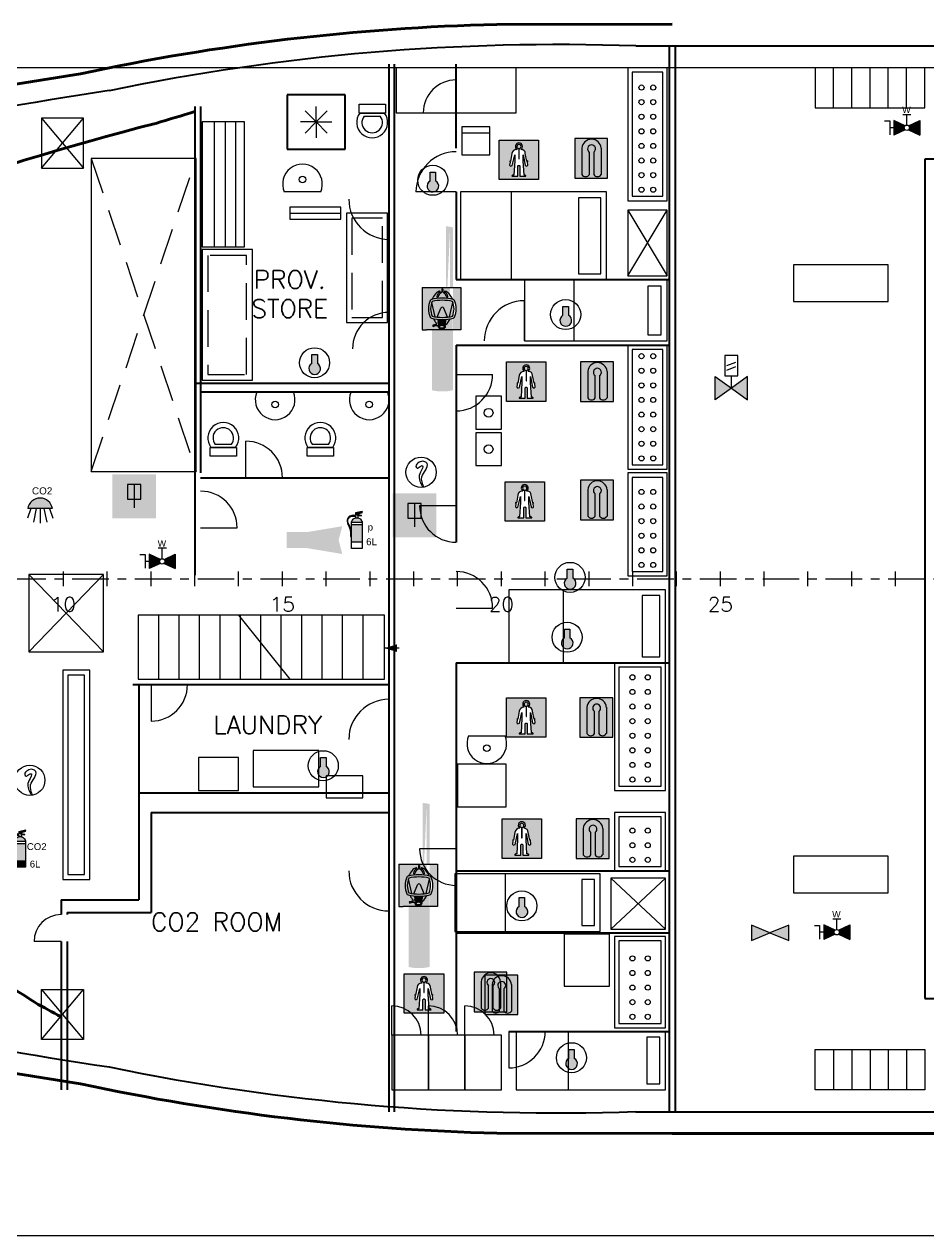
# Model space of a CAD drawing. Header units: millimetres. Extents: x -5000 to 92500, y -73000 to 27580.
# Drawn here: x 5463 to 17827, y -36000 to -19403 of the extents above; entities that cross this region are included whole.
import ezdxf
from ezdxf.enums import TextEntityAlignment as Align

# ---------------------------------------------------------------- set-up
doc = ezdxf.new("R2010")
doc.units = ezdxf.units.MM
doc.linetypes.add('CENTER_S', pattern=[860, 500, -120, 120, -120])
doc.linetypes.add('DASHED_S', pattern=[750, 500, -250])
for name, color, linetype, lineweight in [('CENTER', 1, 'CENTER_S', 18), ('DASHED', 8, 'DASHED_S', 25), ('DETAIL', 9, 'Continuous', 13), ('DOOR', 4, 'Continuous', 18), ('FRAMES', 7, 'Continuous', 18), ('HULL', 7, 'Continuous', 50), ('STAIR', 6, 'Continuous', 18), ('STRUCT', 7, 'Continuous', 35), ('SYM-FF', 1, 'Continuous', 18), ('SYM-LSA', 3, 'Continuous', 18), ('TEXT', 7, 'Continuous', 18)]:
    doc.layers.add(name, color=color, linetype=linetype, lineweight=lineweight)
for name, color, linetype in [('dotted', 140, 'Continuous'), ('FIRE LINE', 1, 'Continuous'), ('HATCH', 1, 'Continuous'), ('INER2', 151, 'Continuous'), ('out line', 230, 'Continuous'), ('SYMBOL', 31, 'Continuous'), ('VENT', 210, 'Continuous')]:
    doc.layers.add(name, color=color, linetype=linetype)
doc.styles.add('ARIAL', font='arial.ttf')
doc.styles.add('ROMANS', font='romans.shx')
picture_1 = doc.add_image_def('image1.png', size_in_pixel=(1175, 900))
picture_2 = doc.add_image_def('image6.png', size_in_pixel=(4825, 900))

# ---------------------------------------------------------------- blocks, each defined once
blk = doc.blocks.new('FPR-ISOLATING VALVE')
at = {"layer": 'HATCH'}
h = blk.add_hatch(color=256, dxfattribs=at)
h.paths.add_polyline_path([(-0.001, 0), (-0.282, 0.117), (-0.282, -0.117)])
h.paths.add_polyline_path([(0.282, -0.117), (0.282, 0.117), (-0.001, 0)])
at = {"layer": 'dotted', "color": 6}
for p, q in [((-0.282, 0.117), (-0.282, -0.117)), ((-0.001, 0), (-0.282, 0.117)), ((0.282, 0.117), (-0.001, 0)), ((0.282, -0.117), (0.282, 0.117)), ((-0.282, -0.117), (-0.001, 0)), ((-0.001, 0), (0.282, -0.117))]:
    blk.add_line(p, q, dxfattribs=at)
blk = doc.blocks.new('CO22')
at = {"layer": 'SYMBOL'}
h = blk.add_hatch(color=256, dxfattribs=at)
edge = h.paths.add_edge_path()
edge.add_line((6016.426, -5955.845), (6016.543, -5955.857))
edge.add_line((6016.543, -5955.857), (6016.543, -5955.844))
edge.add_line((6016.543, -5955.844), (6016.426, -5955.822))
edge.add_line((6016.426, -5955.822), (6016.426, -5955.785))
edge.add_line((6016.426, -5955.785), (6016.567, -5955.739))
edge.add_line((6016.567, -5955.739), (6016.556, -5955.708))
edge.add_line((6016.556, -5955.708), (6016.346, -5955.754))
edge.add_line((6016.346, -5955.754), (6016.346, -5955.84))
h = blk.add_hatch(color=1, dxfattribs=at)
edge = h.paths.add_edge_path()
edge.add_line((6016.561, -5956.151), (6016.211, -5956.151))
edge.add_line((6016.211, -5956.151), (6016.211, -5956.308))
edge.add_arc((6015.379, -5956.399), 0.837, 353.7735, 366.2265, ccw=False)
edge.add_line((6016.211, -5956.49), (6016.211, -5956.709))
edge.add_line((6016.211, -5956.709), (6016.561, -5956.709))
edge.add_line((6016.561, -5956.709), (6016.561, -5956.151))
h.paths.add_polyline_path([(6016.561, -5956.922), (6016.211, -5956.922)])
edge = h.paths.add_edge_path()
edge.add_arc((6016.386, -5956.091), 0.175, 90, 172.15)
edge.add_line((6016.212, -5956.067), (6016.56, -5956.067))
edge.add_arc((6016.386, -5956.091), 0.175, 7.85, 90)
at = {"layer": 'VENT'}
blk.add_hatch(color=253, dxfattribs=at).paths.add_polyline_path([(6016.561, -5956.709), (6016.211, -5956.709), (6016.211, -5956.922), (6016.561, -5956.922)])
at = {"layer": 'INER2', "color": 6}
for points in [[(6016.556, -5955.71), (6016.346, -5955.755)], [(6016.346, -5955.867), (6016.346, -5955.92)], [(6016.426, -5955.786), (6016.567, -5955.741)], [(6016.426, -5955.822), (6016.426, -5955.785)], [(6016.543, -5955.844), (6016.426, -5955.822)], [(6016.426, -5955.845), (6016.543, -5955.857)], [(6016.567, -5955.741), (6016.556, -5955.71)], [(6016.561, -5956.151), (6016.211, -5956.151)], [(6016.212, -5956.067), (6016.56, -5956.067)], [(6016.211, -5956.709), (6016.561, -5956.709)]]:
    blk.add_lwpolyline(points, dxfattribs=at)
blk.add_lwpolyline([(6016.561, -5956.922), (6016.211, -5956.922), (6016.211, -5956.091, -0.414214), (6016.386, -5955.915), (6016.386, -5955.915, -0.414214), (6016.561, -5956.091)], format="xyb", close=True, dxfattribs=at)
blk.add_lwpolyline([(6016.346, -5955.92, -0.106872), (6016.426, -5955.92)], format="xyb", dxfattribs=at)
for points, knots in [([(6016.346, -5955.84), (6016.333, -5955.839), (6016.319, -5955.838), (6016.279, -5955.837), (6016.251, -5955.837), (6016.197, -5955.844), (6016.171, -5955.852), (6016.134, -5955.875), (6016.122, -5955.885), (6016.102, -5955.908), (6016.093, -5955.921), (6016.077, -5955.951), (6016.071, -5955.969), (6016.064, -5956.006), (6016.064, -5956.024), (6016.069, -5956.074), (6016.08, -5956.105), (6016.101, -5956.155), (6016.11, -5956.175), (6016.128, -5956.213), (6016.136, -5956.231), (6016.151, -5956.269), (6016.157, -5956.287), (6016.167, -5956.326), (6016.17, -5956.346), (6016.177, -5956.408), (6016.177, -5956.451), (6016.177, -5956.506), (6016.177, -5956.518), (6016.176, -5956.529)], [0.027104, 0.027104, 0.027104, 0.027104, 0.680846, 0.680846, 2.042538, 2.042538, 3.40423, 3.40423, 4.126415, 4.126415, 4.848601, 4.848601, 5.718136, 5.718136, 6.587672, 6.587672, 8.218711, 8.218711, 9.364028, 9.364028, 10.509345, 10.509345, 11.716642, 11.716642, 12.923939, 12.923939, 15.338534, 15.338534, 15.957922, 15.957922, 15.957922, 15.957922]), ([(6016.203, -5956.529), (6016.204, -5956.444), (6016.206, -5956.319), (6016.13, -5956.153), (6016.065, -5956.017), (6016.159, -5955.855), (6016.272, -5955.862), (6016.346, -5955.867)], [0, 0, 0, 0, 297.944458, 438.105277, 661.865253, 788.691466, 1028.865984, 1028.865984, 1028.865984, 1028.865984])]:
    blk.add_open_spline(points, degree=3, knots=knots, dxfattribs=at)
at = {"layer": 'SYMBOL'}
for points in [[(6016.346, -5955.754), (6016.346, -5955.84)], [(6016.426, -5955.92), (6016.426, -5955.845)], [(6016.543, -5955.857), (6016.543, -5955.844)], [(6016.176, -5956.529), (6016.203, -5956.529)]]:
    blk.add_lwpolyline(points, dxfattribs=at)
at = {"layer": 'INER2', "color": 6, "style": 'ARIAL'}
for s, p in [('CO2', (6016.606, -5956.358)), ('6L', (6016.702, -5956.932))]:
    blk.add_text(s, height=0.2257, dxfattribs=at).set_placement(p)
blk = doc.blocks.new('FPR-FIRE EXTINGUISHER CO2')
at = {"layer": 'INER2', "color": 6, "xscale": 0.45989954711139, "yscale": 0.45989954711139}
blk.add_blockref('CO22', (-2766.958, 2739.309), dxfattribs=at)
blk = doc.blocks.new('C0')
at = {"layer": 'HATCH'}
blk.add_hatch(color=253, dxfattribs=at).paths.add_polyline_path([(1941.967, -4087.553), (1942.782, -4087.553, 0.842142)])
at = {"layer": 'dotted', "color": 6}
for p, q in [((1942.07, -4087.553), (1941.958, -4087.873)), ((1942.782, -4087.553), (1941.967, -4087.553)), ((1942.249, -4087.553), (1942.154, -4087.997)), ((1942.375, -4087.553), (1942.375, -4088.027)), ((1942.501, -4087.553), (1942.6, -4087.997)), ((1942.68, -4087.553), (1942.792, -4087.873))]:
    blk.add_line(p, q, dxfattribs=at)
blk.add_arc((1942.375, -4087.623), 0.414, 9.7957, 170.2043, dxfattribs=at)
at = {"layer": 'dotted', "color": 6, "style": 'ARIAL'}
blk.add_text('CO2', height=0.233, dxfattribs=at).set_placement((1942.108, -4087.088))
blk = doc.blocks.new('FPR-SPACE PROTECTED BY CO2')
at = {"layer": 'VENT', "color": 6, "xscale": 0.45989954711139, "yscale": 0.45989954711139}
blk.add_blockref('C0', (-893.297, 1879.866), dxfattribs=at)
blk = doc.blocks.new('hyd')
at = {"layer": 'FIRE LINE'}
for color, points in [(1, [(1942.494, -4114.805), (1942.122, -4114.633), (1942.122, -4115.111), (1942.494, -4114.939, -0.219445), (1942.463, -4114.872, -0.219445)]), (80, [(1942.608, -4114.805, -0.219445), (1942.639, -4114.872, -0.219445), (1942.608, -4114.939), (1942.981, -4115.111), (1942.981, -4114.633)])]:
    blk.add_hatch(color=color, dxfattribs=at).paths.add_polyline_path(points)
at = {"layer": 'dotted', "color": 6}
for p, q in [((1941.816, -4114.646), (1941.99, -4114.646)), ((1941.99, -4114.646), (1941.99, -4115.098)), ((1942.122, -4114.633), (1942.122, -4115.111)), ((1942.495, -4114.805), (1942.122, -4114.633)), ((1942.418, -4114.43), (1942.686, -4114.43)), ((1942.552, -4114.784), (1942.552, -4114.43)), ((1942.609, -4114.805), (1942.981, -4114.633)), ((1942.981, -4114.633), (1942.981, -4115.111)), ((1942.109, -4114.872), (1941.99, -4114.872)), ((1942.495, -4114.939), (1942.122, -4115.111)), ((1942.609, -4114.939), (1942.981, -4115.111))]:
    blk.add_line(p, q, dxfattribs=at)
blk.add_circle((1942.552, -4114.872), 0.088, dxfattribs=at)
at = {"layer": 'dotted', "color": 6, "style": 'ARIAL'}
blk.add_text('W', height=0.212, dxfattribs=at).set_placement((1942.4, -4114.388))
blk = doc.blocks.new('FPR-WATER FIRE HYDRANT')
at = {"layer": 'VENT', "color": 2, "xscale": 0.45989954711139, "yscale": 0.45989954711139}
blk.add_blockref('hyd', (-893.308, 1892.371), dxfattribs=at)
blk = doc.blocks.new('ES')
at = {"layer": 'INER2'}
h = blk.add_hatch(color=80, dxfattribs=at)
h.paths.add_polyline_path([(-2246.813, -1004.016), (-2247.461, -1004.016), (-2247.461, -1004.11, -0.745878), (-2247.4, -1004.323), (-2247.381, -1004.323, -0.396303), (-2247.252, -1004.457), (-2247.197, -1004.716), (-2247.173, -1004.698), (-2247.173, -1004.716), (-2247.181, -1004.743), (-2247.17, -1004.826, -0.213975), (-2247.178, -1004.852), (-2247.2, -1004.877), (-2247.239, -1004.859, -0.173132), (-2247.255, -1004.843), (-2247.324, -1004.497), (-2247.324, -1004.693), (-2247.294, -1005.167), (-2247.266, -1005.167, -0.414214), (-2247.233, -1005.201), (-2247.233, -1005.204), (-2247.428, -1005.204), (-2247.428, -1004.879, 0.414214), (-2247.461, -1004.846), (-2247.461, -1005.312), (-2246.813, -1005.312)])
h.paths.add_polyline_path([(-2247.544, -1004.323), (-2247.525, -1004.323, -0.753356), (-2247.461, -1004.11), (-2247.461, -1004.016), (-2248.109, -1004.016), (-2248.109, -1005.312), (-2247.461, -1005.312), (-2247.461, -1004.846, 0.433898), (-2247.497, -1004.879), (-2247.497, -1005.204), (-2247.692, -1005.204), (-2247.692, -1005.201, -0.414214), (-2247.659, -1005.167), (-2247.631, -1005.167), (-2247.601, -1004.693), (-2247.601, -1004.497), (-2247.686, -1004.854), (-2247.736, -1004.877), (-2247.768, -1004.84), (-2247.755, -1004.743), (-2247.763, -1004.716), (-2247.763, -1004.698), (-2247.739, -1004.716), (-2247.69, -1004.457, -0.371875)])
h.paths.add_polyline_path([(-2247.461, -1004.155, 0.961276), (-2247.469, -1004.297), (-2247.469, -1004.632), (-2247.461, -1004.632)])
h.paths.add_polyline_path([(-2247.461, -1004.155), (-2247.461, -1004.632), (-2247.456, -1004.632), (-2247.456, -1004.297, 0.946434)])
at = {"layer": 'dotted', "color": 6}
blk.add_line((-2247.69, -1005.203), (-2247.495, -1005.203), dxfattribs=at)
blk.add_lwpolyline([(-2248.108, -1005.311), (-2248.108, -1004.015), (-2246.812, -1004.015), (-2246.812, -1005.311)], close=True, dxfattribs=at)
for points in [[(-2247.198, -1004.876), (-2247.176, -1004.851, 0.213975), (-2247.168, -1004.825), (-2247.179, -1004.742), (-2247.172, -1004.715), (-2247.172, -1004.697), (-2247.195, -1004.715), (-2247.25, -1004.456, 0.396303), (-2247.379, -1004.322), (-2247.398, -1004.322, 3.422223), (-2247.523, -1004.322), (-2247.543, -1004.322, 0.371875), (-2247.689, -1004.456), (-2247.737, -1004.715), (-2247.761, -1004.697), (-2247.761, -1004.715), (-2247.753, -1004.742), (-2247.766, -1004.839), (-2247.734, -1004.876), (-2247.684, -1004.853), (-2247.6, -1004.496), (-2247.6, -1004.692), (-2247.63, -1005.166), (-2247.657, -1005.166, 0.414214), (-2247.69, -1005.2), (-2247.69, -1005.203), (-2247.495, -1005.203), (-2247.495, -1004.878, -0.414214), (-2247.462, -1004.845), (-2247.46, -1004.845, -0.414214), (-2247.426, -1004.878), (-2247.426, -1005.203), (-2247.231, -1005.203), (-2247.231, -1005.2, 0.414214), (-2247.264, -1005.166), (-2247.292, -1005.166), (-2247.322, -1004.692), (-2247.322, -1004.496), (-2247.253, -1004.842, 0.173132), (-2247.237, -1004.858)], [(-2247.454, -1004.631), (-2247.454, -1004.296, 21.146031), (-2247.467, -1004.296), (-2247.467, -1004.631)]]:
    blk.add_lwpolyline(points, format="xyb", close=True, dxfattribs=at)
blk = doc.blocks.new('FPR-IMMERSION SUIT')
at = {"layer": 'dotted', "color": 1, "xscale": 0.45989954711139, "yscale": 0.45989954711139}
blk.add_blockref('ES', (1033.606, 462.044), dxfattribs=at)
blk = doc.blocks.new('RELIEF_VALVE')
at = {"true_color": 0xe1232d}
h = blk.add_hatch(color=7, dxfattribs=at)
h.dxf.hatch_style = 1
h.paths.add_polyline_path([(-220, 30), (0, -130), (-220, -290)])
at = {"true_color": 0x6eb432}
h = blk.add_hatch(color=7, dxfattribs=at)
h.dxf.hatch_style = 1
h.paths.add_polyline_path([(220, 30), (0, -130), (220, -290)])
for p, q in [((-60, 180), (60, 230)), ((-60, 120), (60, 170)), ((0, -130), (0, 40))]:
    blk.add_line(p, q)
for points in [[(-90, 40), (90, 40), (90, 320), (-90, 320)], [(-220, 30), (0, -130), (-220, -290)], [(220, 30), (0, -130), (220, -290)]]:
    blk.add_lwpolyline(points, close=True)
blk = doc.blocks.new('FIRE_ALARM_HORN')
at = {"true_color": 0xe1232d}
h = blk.add_hatch(color=7, dxfattribs=at)
h.dxf.hatch_style = 1
h.paths.add_polyline_path([(-380, -110), (-380, 110), (-100, 110), (380, 190), (330, 0), (380, -190), (-100, -110)])
blk = doc.blocks.new('SM')
at = {"layer": 'dotted', "color": 6}
blk.add_circle((1942.533, -4084.514), 0.497, dxfattribs=at)
blk.add_spline([(1942.625, -4085.002), (1942.557, -4084.663), (1942.684, -4084.436), (1942.73, -4084.229), (1942.622, -4084.157), (1942.464, -4084.188), (1942.365, -4084.322), (1942.408, -4084.384), (1942.498, -4084.325), (1942.582, -4084.303), (1942.575, -4084.381), (1942.47, -4084.616), (1942.59, -4085.008)], degree=3, dxfattribs=at)
blk = doc.blocks.new('FPR-SMOKE DETECTOR')
at = {"layer": 'VENT', "color": 6, "xscale": 0.45989954711139, "yscale": 0.45989954711139}
blk.add_blockref('SM', (-893.37, 1878.466), dxfattribs=at)
blk = doc.blocks.new('heat detector')
at = {"layer": 'INER2'}
blk.add_hatch(color=242, dxfattribs=at).paths.add_polyline_path([(3383.561, -6499.341), (3383.561, -6499.133), (3383.431, -6499.133), (3383.431, -6499.343, 4.002369)])
at = {"layer": 'INER2', "color": 240}
blk.add_lwpolyline([(3383.431, -6499.343), (3383.431, -6499.133), (3383.561, -6499.133), (3383.561, -6499.341)], dxfattribs=at)
at = {"layer": 'INER2', "color": 7}
blk.add_circle((3383.495, -6499.326), 0.352, dxfattribs=at)
at = {"layer": 'INER2', "color": 240}
blk.add_arc((3383.498, -6499.463), 0.137, 118.8949, 62.7819, dxfattribs=at)
blk = doc.blocks.new('FPR-TEMPERATURE DETECTOR')
at = {"layer": 'INER2', "color": 3, "xscale": 0.64519499421843, "yscale": 0.64519499421843}
blk.add_blockref('heat detector', (-2183.014, 4193.332), dxfattribs=at)
blk = doc.blocks.new('LJ')
at = {"layer": 'dotted'}
blk.add_hatch(color=51, dxfattribs=at).paths.add_polyline_path([(-2247.773, -989.98), (-2247.773, -990.848, 0.557077), (-2247.527, -990.848), (-2247.527, -990.115, -3.322169), (-2247.384, -990.115), (-2247.384, -990.848, 0.557077), (-2247.137, -990.848), (-2247.137, -989.98, 0.92057)])
at = {"layer": 'out line'}
h = blk.add_hatch(color=80, dxfattribs=at)
h.paths.add_polyline_path([(-2248.007, -990.966), (-2246.926, -990.966), (-2246.926, -989.667), (-2248.007, -989.667)])
h.paths.add_polyline_path([(-2247.137, -989.98), (-2247.137, -990.848, -0.557077), (-2247.384, -990.848), (-2247.384, -990.115, 3.322169), (-2247.527, -990.115), (-2247.527, -990.848, -0.557077), (-2247.773, -990.848), (-2247.773, -989.98, -0.92057)])
at = {"layer": 'dotted', "color": 6}
for p, q in [((-2246.925, -989.666), (-2248.005, -989.666)), ((-2248.005, -989.666), (-2248.005, -990.965)), ((-2247.771, -989.979), (-2247.771, -990.847)), ((-2247.135, -989.979), (-2247.135, -990.847)), ((-2246.925, -990.965), (-2246.925, -989.666)), ((-2247.525, -990.847), (-2247.525, -990.114)), ((-2247.382, -990.114), (-2247.382, -990.847)), ((-2248.005, -990.965), (-2246.925, -990.965))]:
    blk.add_line(p, q, dxfattribs=at)
for centre, radius, start, end in [((-2247.453, -990.006), 0.319, 4.7365, 175.2635), ((-2247.453, -990.006), 0.13, 303.5045, 236.4955), ((-2247.648, -990.77), 0.145, 211.7577, 328.2423), ((-2247.259, -990.77), 0.145, 211.7577, 328.2423)]:
    blk.add_arc(centre, radius, start, end, dxfattribs=at)
blk = doc.blocks.new('FPR-LIFE JAKET')
at = {"layer": 'dotted', "color": 51, "xscale": 0.45989954711139, "yscale": 0.45989954711139}
blk.add_blockref('LJ', (1033.608, 455.446), dxfattribs=at)
blk = doc.blocks.new('POW 6KG')
at = {"layer": 'SYMBOL'}
h = blk.add_hatch(color=1, dxfattribs=at)
edge = h.paths.add_edge_path()
edge.add_line((-2247.284, -963.924), (-2247.634, -963.924))
edge.add_line((-2247.634, -963.924), (-2247.634, -964.082))
edge.add_arc((-2248.466, -964.172), 0.837, 353.7735, 366.2265, ccw=False)
edge.add_line((-2247.634, -964.263), (-2247.634, -964.482))
edge.add_line((-2247.634, -964.482), (-2247.284, -964.482))
edge.add_line((-2247.284, -964.482), (-2247.284, -963.924))
h.paths.add_polyline_path([(-2247.284, -964.696), (-2247.634, -964.696)])
edge = h.paths.add_edge_path()
edge.add_arc((-2247.459, -963.864), 0.175, 90, 172.15)
edge.add_line((-2247.632, -963.84), (-2247.285, -963.84))
edge.add_arc((-2247.459, -963.864), 0.175, 7.85, 90)
h = blk.add_hatch(color=256, dxfattribs=at)
edge = h.paths.add_edge_path()
edge.add_line((-2247.42, -963.619), (-2247.303, -963.631))
edge.add_line((-2247.303, -963.631), (-2247.303, -963.619))
edge.add_line((-2247.303, -963.619), (-2247.42, -963.597))
edge.add_line((-2247.42, -963.597), (-2247.42, -963.559))
edge.add_line((-2247.42, -963.559), (-2247.279, -963.514))
edge.add_line((-2247.279, -963.514), (-2247.29, -963.483))
edge.add_line((-2247.29, -963.483), (-2247.501, -963.528))
edge.add_line((-2247.501, -963.528), (-2247.501, -963.615))
at = {"layer": 'dotted', "color": 6}
blk.add_lwpolyline([(-2247.285, -964.695), (-2247.636, -964.695), (-2247.636, -963.863, -0.414214), (-2247.46, -963.688), (-2247.46, -963.688, -0.414214), (-2247.285, -963.863)], format="xyb", close=True, dxfattribs=at)
for points in [[(-2247.29, -963.483), (-2247.501, -963.528)], [(-2247.501, -963.526), (-2247.501, -963.613)], [(-2247.501, -963.639), (-2247.501, -963.693)], [(-2247.42, -963.559), (-2247.279, -963.513)], [(-2247.42, -963.595), (-2247.42, -963.557)], [(-2247.303, -963.617), (-2247.42, -963.595)], [(-2247.42, -963.617), (-2247.303, -963.629)], [(-2247.42, -963.693), (-2247.42, -963.617)], [(-2247.303, -963.629), (-2247.303, -963.617)], [(-2247.279, -963.513), (-2247.29, -963.483)], [(-2247.285, -963.924), (-2247.636, -963.924)], [(-2247.634, -963.839), (-2247.287, -963.839)], [(-2247.67, -964.302), (-2247.643, -964.302)], [(-2247.636, -964.482), (-2247.285, -964.482)]]:
    blk.add_lwpolyline(points, dxfattribs=at)
blk.add_lwpolyline([(-2247.501, -963.693, -0.106872), (-2247.42, -963.693)], format="xyb", dxfattribs=at)
for points, knots in [([(-2247.501, -963.613), (-2247.514, -963.612), (-2247.527, -963.611), (-2247.568, -963.609), (-2247.595, -963.609), (-2247.649, -963.617), (-2247.676, -963.625), (-2247.712, -963.647), (-2247.724, -963.658), (-2247.745, -963.681), (-2247.753, -963.694), (-2247.769, -963.724), (-2247.776, -963.742), (-2247.782, -963.778), (-2247.783, -963.796), (-2247.777, -963.847), (-2247.767, -963.878), (-2247.746, -963.928), (-2247.736, -963.948), (-2247.719, -963.986), (-2247.71, -964.004), (-2247.696, -964.041), (-2247.689, -964.06), (-2247.68, -964.099), (-2247.677, -964.119), (-2247.67, -964.181), (-2247.669, -964.224), (-2247.67, -964.279), (-2247.67, -964.29), (-2247.67, -964.302)], [0.027104, 0.027104, 0.027104, 0.027104, 0.680846, 0.680846, 2.042538, 2.042538, 3.40423, 3.40423, 4.126415, 4.126415, 4.848601, 4.848601, 5.718136, 5.718136, 6.587672, 6.587672, 8.218711, 8.218711, 9.364028, 9.364028, 10.509345, 10.509345, 11.716642, 11.716642, 12.923939, 12.923939, 15.338534, 15.338534, 15.957922, 15.957922, 15.957922, 15.957922]), ([(-2247.643, -964.302), (-2247.642, -964.217), (-2247.64, -964.092), (-2247.717, -963.926), (-2247.781, -963.79), (-2247.688, -963.628), (-2247.575, -963.635), (-2247.501, -963.639)], [0, 0, 0, 0, 297.944458, 438.105277, 661.865253, 788.691466, 1028.865984, 1028.865984, 1028.865984, 1028.865984])]:
    blk.add_open_spline(points, degree=3, knots=knots, dxfattribs=at)
at = {"layer": 'dotted', "color": 6, "style": 'ARIAL'}
for s, height, p in [('p', 0.226, (-2247.106, -964.11)), ('6L', 0.2257, (-2247.155, -964.591))]:
    blk.add_text(s, height=height, dxfattribs=at).set_placement(p)
blk = doc.blocks.new('FPR-FIRE EXTINGUISHER (POWDER)')
at = {"layer": 'dotted', "color": 51, "xscale": 0.45989954711139, "yscale": 0.45989954711139}
blk.add_blockref('POW 6KG', (1033.573, 443.384), dxfattribs=at)
blk = doc.blocks.new('EEB DEVICE')
h = blk.add_hatch(color=102)
h.paths.add_polyline_path([(-2246.729, -957.206), (-2247.994, -957.206), (-2247.994, -958.606), (-2247.852, -958.606), (-2246.871, -958.606), (-2246.729, -958.606)])
edge = h.paths.add_edge_path()
edge.add_arc((-2247.336, -959.091), 1.535, 282.7974, 283.439, ccw=False)
edge.add_arc((-2246.994, -957.66), 0.0636, 283.439, 336.9608, ccw=False)
edge.add_arc((-2247.58, -957.91), 0.701, 336.9608, 360, ccw=False)
edge.add_arc((-2247.58, -957.91), 0.701, 360, 383.0392, ccw=False)
edge.add_arc((-2246.994, -958.159), 0.0636, 23.0392, 76.561, ccw=False)
edge.add_arc((-2247.336, -956.729), 1.535, 76.561, 80.3432, ccw=False)
edge.add_arc((-2247.556, -958.024), 0.525, 24.4443, 51.1224, ccw=False)
edge.add_arc((-2247.241, -958.415), 0.0228, 51.1224, 129.7385, ccw=False)
at = {"layer": 'SYMBOL'}
h = blk.add_hatch(color=256, dxfattribs=at)
edge = h.paths.add_edge_path()
edge.add_arc((-2247.336, -956.729), 1.535, 80.3432, 85.3109, ccw=False)
edge.add_line((-2247.21, -958.258), (-2247.217, -958.299))
h = blk.add_hatch(color=256, dxfattribs=at)
edge = h.paths.add_edge_path()
edge.add_arc((-2247.671, -957.909), 0.745, 24.9546, 41.0689)
edge.add_arc((-2247.336, -957.611), 0.296, 40.2148, 72.7798)
edge.add_arc((-2247.253, -957.343), 0.0161, 72.7798, 239.3661)
edge.add_arc((-2247.381, -957.559), 0.235, 300.6339, 346.1202, ccw=False)
edge.add_arc((-2247.176, -957.508), 0.0236, 346.1202, 523.1967, ccw=False)
edge.add_arc((-2247.423, -957.583), 0.235, 16.8033, 57.7271)
edge.add_arc((-2247.276, -957.35), 0.0407, 122.2729, 180, ccw=False)
edge.add_line((-2247.317, -957.35), (-2247.317, -957.267))
edge.add_arc((-2247.328, -957.267), 0.0114, 0, 90)
edge.add_line((-2247.328, -957.256), (-2247.343, -957.256))
edge.add_arc((-2247.343, -957.267), 0.0114, 90, 180)
edge.add_line((-2247.355, -957.267), (-2247.355, -957.35))
edge.add_arc((-2247.396, -957.35), 0.0407, 360, 417.7271, ccw=False)
edge.add_arc((-2247.249, -957.583), 0.235, 122.2729, 163.1967)
edge.add_arc((-2247.496, -957.508), 0.0236, 16.8033, 193.8798, ccw=False)
edge.add_arc((-2247.291, -957.559), 0.235, 193.8798, 239.3661, ccw=False)
edge.add_arc((-2247.419, -957.343), 0.0161, 300.6339, 467.2202)
edge.add_arc((-2247.336, -957.611), 0.296, 107.2202, 139.7852)
edge.add_arc((-2247, -957.909), 0.745, 138.9311, 155.0454)
edge.add_arc((-2247.336, -959.091), 1.535, 257.2026, 270, ccw=False)
edge.add_arc((-2247.336, -959.091), 1.535, 270, 282.7974, ccw=False)
h = blk.add_hatch(color=256, dxfattribs=at)
h.paths.add_polyline_path([(-2247.504, -958.181, 0.028926), (-2247.336, -958.19, 0.028926), (-2247.167, -958.181), (-2247.289, -957.887, 0.666938), (-2247.382, -957.887)])
h.paths.add_polyline_path([(-2247.684, -957.702, 0.084667), (-2247.719, -957.91, 0.098986), (-2247.671, -958.151, 0.017455), (-2247.571, -958.171)])
h.paths.add_polyline_path([(-2246.952, -957.91, 0.084667), (-2246.988, -957.702), (-2247.101, -958.171, 0.017455), (-2247.001, -958.151, 0.098986)])
at = {"layer": 'dotted', "color": 6}
for p, q in [((-2247.993, -957.206), (-2246.728, -957.206)), ((-2247.993, -957.206), (-2247.993, -958.606)), ((-2247.354, -957.267), (-2247.354, -957.35)), ((-2247.342, -957.256), (-2247.327, -957.256)), ((-2247.316, -957.267), (-2247.316, -957.35)), ((-2246.728, -957.206), (-2246.728, -958.606)), ((-2247.57, -958.172), (-2247.683, -957.702)), ((-2247.1, -958.172), (-2246.987, -957.702)), ((-2247.503, -958.181), (-2247.381, -957.888)), ((-2247.166, -958.181), (-2247.288, -957.888)), ((-2247.993, -958.606), (-2247.851, -958.606)), ((-2246.87, -958.606), (-2247.851, -958.606)), ((-2247.469, -958.29), (-2247.469, -958.258)), ((-2247.469, -958.325), (-2247.469, -958.315)), ((-2247.469, -958.368), (-2247.469, -958.358)), ((-2247.468, -958.414), (-2247.468, -958.403)), ((-2247.231, -958.406), (-2247.232, -958.415)), ((-2247.226, -958.374), (-2247.225, -958.364)), ((-2247.221, -958.331), (-2247.221, -958.321)), ((-2247.216, -958.299), (-2247.209, -958.258)), ((-2246.728, -958.606), (-2246.87, -958.606))]:
    blk.add_line(p, q, dxfattribs=at)
for points in [[(-2247.735, -958.184, 0.237873), (-2247.691, -958.221, 0.058706), (-2247.335, -958.263, 0.058706), (-2246.978, -958.221, 0.237873), (-2246.934, -958.184, 0.100868), (-2246.878, -957.91, 0.100868), (-2246.934, -957.636, 0.237873), (-2246.978, -957.599, 0.058706), (-2247.335, -957.557, 0.058706), (-2247.691, -957.599, 0.237873), (-2247.735, -957.636, 0.100868), (-2247.791, -957.91, 0.100868)], [(-2247.67, -958.152, 0.0579), (-2247.335, -958.191, 0.0579), (-2246.999, -958.152, 0.098986), (-2246.951, -957.91, 0.098986), (-2246.999, -957.669, 0.0579), (-2247.335, -957.63, 0.0579), (-2247.67, -957.669, 0.098986), (-2247.718, -957.91, 0.098986)]]:
    blk.add_lwpolyline(points, format="xyb", close=True, dxfattribs=at)
for centre, radius, start, end in [((-2247.335, -957.611), 0.296, 107.2202, 139.7852), ((-2247.29, -957.559), 0.235, 120.6339, 166.1202), ((-2247.247, -957.583), 0.235, 122.2729, 163.1967), ((-2247.418, -957.343), 0.0161, 300.6339, 107.2202), ((-2247.394, -957.35), 0.0407, 302.2729, 0), ((-2247.342, -957.267), 0.0114, 90, 180), ((-2247.327, -957.267), 0.0114, 0, 90), ((-2247.275, -957.35), 0.0407, 180, 237.7271), ((-2247.422, -957.583), 0.235, 16.8033, 57.7271), ((-2247.252, -957.343), 0.0161, 72.7798, 239.3661), ((-2247.379, -957.559), 0.235, 13.8798, 59.3661), ((-2247.335, -957.611), 0.296, 40.2148, 72.7798), ((-2246.999, -957.909), 0.745, 138.9311, 155.0454), ((-2247.495, -957.508), 0.0236, 166.1202, 343.1967), ((-2247.175, -957.508), 0.0236, 196.8033, 13.8798), ((-2247.67, -957.909), 0.745, 24.9546, 41.0689), ((-2247.335, -957.907), 0.0506, 22.5984, 157.4016), ((-2247.627, -958.465), 0.0245, 131.4019, 303.6254), ((-2247.638, -958.453), 0.00886, 110.2386, 131.4019), ((-2247.577, -958.618), 0.185, 80.8751, 110.2386), ((-2246.913, -957.909), 0.787, 204.5094, 218.6737), ((-2247.514, -958.717), 0.252, 88.654, 113.1759), ((-2247.544, -958.414), 0.022, 260.8751, 38.6737), ((-2247.507, -958.401), 0.0639, 268.654, 318.3835), ((-2247.464, -958.315), 0.00504, 113.8279, 180.4862), ((-2247.464, -958.325), 0.00504, 180.4862, 294.7687), ((-2247.464, -958.357), 0.00504, 118.6274, 180.4862), ((-2247.464, -958.368), 0.00504, 180.4862, 300.1175), ((-2247.463, -958.403), 0.00504, 126.7251, 180.4862), ((-2247.463, -958.414), 0.00504, 180.4862, 309.4368), ((-2247.24, -958.415), 0.0228, 230.2615, 308.8776), ((-2247.238, -958.414), 0.00642, 230.1003, 352.2772), ((-2247.231, -958.373), 0.00504, 237.2063, 352.2772), ((-2247.236, -958.406), 0.00504, 352.2772, 51.5145), ((-2247.227, -958.331), 0.00504, 241.5522, 0), ((-2247.23, -958.363), 0.00504, 352.2772, 58.4878), ((-2247.555, -958.025), 0.525, 308.8776, 335.5557), ((-2247.227, -958.321), 0.00504, 0, 62.5298)]:
    blk.add_arc(centre, radius, start, end, dxfattribs=at)
blk.add_ellipse((-2247.351, -958.499), major_axis=(0.0818, 0), ratio=0.603752, dxfattribs=at)
for points, knots in [([(-2247.216, -958.299), (-2247.245, -958.284), (-2247.273, -958.276), (-2247.338, -958.266), (-2247.375, -958.266), (-2247.431, -958.277), (-2247.45, -958.282), (-2247.469, -958.29)], [7.148644, 7.148644, 7.148644, 7.148644, 7.583437, 7.583437, 8.173653, 8.173653, 8.461241, 8.461241, 8.461241, 8.461241]), ([(-2247.224, -958.316), (-2247.254, -958.301), (-2247.284, -958.293), (-2247.351, -958.285), (-2247.389, -958.286), (-2247.44, -958.3), (-2247.453, -958.304), (-2247.466, -958.31)], [7.146617, 7.146617, 7.146617, 7.146617, 7.643057, 7.643057, 8.27089, 8.27089, 8.485175, 8.485175, 8.485175, 8.485175]), ([(-2247.227, -958.359), (-2247.228, -958.358), (-2247.229, -958.357), (-2247.267, -958.335), (-2247.304, -958.327), (-2247.378, -958.324), (-2247.416, -958.329), (-2247.457, -958.348), (-2247.462, -958.351), (-2247.466, -958.353)], [7.053159, 7.053159, 7.053159, 7.053159, 7.073403, 7.073403, 7.78673, 7.78673, 8.500057, 8.500057, 8.587709, 8.587709, 8.587709, 8.587709]), ([(-2247.232, -958.402), (-2247.242, -958.394), (-2247.251, -958.389), (-2247.284, -958.373), (-2247.307, -958.367), (-2247.356, -958.362), (-2247.38, -958.364), (-2247.425, -958.375), (-2247.447, -958.384), (-2247.466, -958.399)], [6.93153, 6.93153, 6.93153, 6.93153, 7.164429, 7.164429, 7.705806, 7.705806, 8.247183, 8.247183, 8.740097, 8.740097, 8.740097, 8.740097]), ([(-2247.24, -958.499), (-2247.24, -958.487), (-2247.244, -958.474), (-2247.257, -958.455), (-2247.266, -958.446), (-2247.299, -958.425), (-2247.329, -958.419), (-2247.388, -958.422), (-2247.417, -958.43), (-2247.45, -958.459), (-2247.459, -958.473), (-2247.465, -958.506), (-2247.46, -958.524), (-2247.44, -958.55), (-2247.427, -958.559), (-2247.384, -958.579), (-2247.349, -958.581), (-2247.296, -958.57), (-2247.276, -958.561), (-2247.249, -958.534), (-2247.24, -958.517), (-2247.24, -958.499)], [0, 0, 0, 0, 0.379825, 0.379825, 0.75965, 0.75965, 1.645797, 1.645797, 2.531943, 2.531943, 3.045577, 3.045577, 3.559212, 3.559212, 4.072846, 4.072846, 5.060809, 5.060809, 5.725486, 5.725486, 6.283185, 6.283185, 6.283185, 6.283185]), ([(-2247.229, -958.336), (-2247.262, -958.318), (-2247.295, -958.31), (-2247.365, -958.304), (-2247.403, -958.307), (-2247.448, -958.323), (-2247.455, -958.326), (-2247.462, -958.329)], [7.123347, 7.123347, 7.123347, 7.123347, 7.712327, 7.712327, 8.383343, 8.383343, 8.507126, 8.507126, 8.507126, 8.507126]), ([(-2247.234, -958.377), (-2247.238, -958.375), (-2247.242, -958.372), (-2247.28, -958.352), (-2247.315, -958.345), (-2247.386, -958.344), (-2247.421, -958.351), (-2247.457, -958.37), (-2247.459, -958.371), (-2247.461, -958.372)], [7.029225, 7.029225, 7.029225, 7.029225, 7.115525, 7.115525, 7.847612, 7.847612, 8.579699, 8.579699, 8.618124, 8.618124, 8.618124, 8.618124]), ([(-2247.242, -958.419), (-2247.254, -958.409), (-2247.267, -958.402), (-2247.303, -958.387), (-2247.328, -958.383), (-2247.378, -958.383), (-2247.404, -958.388), (-2247.438, -958.403), (-2247.45, -958.41), (-2247.46, -958.418)], [6.909782, 6.909782, 6.909782, 6.909782, 7.254871, 7.254871, 7.870801, 7.870801, 8.486731, 8.486731, 8.789435, 8.789435, 8.789435, 8.789435]), ([(-2247.254, -958.433), (-2247.265, -958.424), (-2247.277, -958.418), (-2247.31, -958.404), (-2247.334, -958.401), (-2247.381, -958.402), (-2247.404, -958.407), (-2247.438, -958.424), (-2247.45, -958.432), (-2247.459, -958.443)], [6.913286, 6.913286, 6.913286, 6.913286, 7.277458, 7.277458, 7.904956, 7.904956, 8.543937, 8.543937, 8.927274, 8.927274, 8.927274, 8.927274])]:
    blk.add_open_spline(points, degree=3, knots=knots, dxfattribs=at)
blk = doc.blocks.new('FPR-EMERGENCY ESCAPE B.DEVICE')
at = {"layer": 'dotted', "color": 51, "xscale": 0.45989954711139, "yscale": 0.45989954711139}
blk.add_blockref('EEB DEVICE', (1033.56, 440.541), dxfattribs=at)
blk = doc.blocks.new('MANUAL_CALL_POINT')
at = {"true_color": 0xe1232d}
h = blk.add_hatch(color=7, dxfattribs=at)
h.dxf.hatch_style = 1
h.paths.add_polyline_path([(-300, -300), (300, -300), (300, 300), (-300, 300)])
blk.add_line((0, 160), (0, -160))
blk.add_lwpolyline([(-90, -40), (90, -40), (90, 160), (-90, 160)], close=True)

msp = doc.modelspace()

# ---------------------------------------------------------------- hatches: boundary and pattern name
at = {"layer": 'STAIR'}
h = msp.add_hatch(color=7, dxfattribs=at)
h.dxf.hatch_style = 1
h.paths.add_polyline_path([(10400, -27950), (10572, -28003), (10572, -27897)])

# ---------------------------------------------------------------- linework, layer by layer
at = {"layer": 'CENTER'}
msp.add_line((-4200, -27000), (88200, -27000), dxfattribs=at)
at = {"layer": 'DASHED'}
for p, q in [((11380, -20615), (11380, -20000)), ((9860, -20370), (9065, -20370)), ((9065, -20370), (9065, -21115)), ((9860, -21115), (9860, -20370)), ((6380, -25530), (7820, -21240)), ((6380, -21240), (7820, -25530)), ((9065, -21115), (9860, -21115)), ((10370, -22060), (9950, -22060)), ((9950, -22060), (9950, -23420)), ((10370, -23420), (10370, -22060)), ((8510, -22570), (7980, -22570)), ((7980, -22570), (7980, -24200)), ((8510, -24200), (8510, -22570)), ((9950, -23420), (10370, -23420)), ((7980, -24200), (8510, -24200))]:
    msp.add_line(p, q, dxfattribs=at)
at = {"layer": 'DETAIL'}
for p, q in [((12200, -20000), (10560, -20000)), ((10560, -20000), (10560, -20615)), ((12200, -20615), (12200, -20000)), ((14270, -20000), (13730, -20000)), ((13730, -20000), (13730, -21820)), ((14210, -20060), (13790, -20060)), ((13790, -20060), (13790, -21760)), ((14210, -21760), (14210, -20060)), ((14270, -21820), (14270, -20000)), ((11380, -20615), (11380, -20165)), ((9462, -20742), (9462, -20528)), ((10050, -20500), (10410, -20500)), ((10050, -20620), (10050, -20500)), ((10410, -20500), (10410, -20620)), ((6275, -20690), (5700, -20690)), ((5700, -20690), (5700, -21375)), ((5700, -21375), (6275, -20690)), ((5700, -20690), (6275, -21375)), ((6275, -21375), (6275, -20690)), ((8480, -20740), (7900, -20740)), ((7900, -20740), (7900, -22450)), ((8070, -22450), (8070, -20740)), ((8220, -22450), (8220, -20740)), ((8360, -22450), (8360, -20740)), ((8480, -22450), (8480, -20740)), ((9462, -20742), (9248, -20742)), ((9462, -20742), (9311, -20591)), ((9462, -20742), (9311, -20894)), ((9462, -20742), (9614, -20591)), ((9462, -20742), (9677, -20742)), ((9462, -20742), (9462, -20957)), ((9462, -20742), (9614, -20894)), ((10410, -20620), (10050, -20620)), ((10060, -20620), (10400, -20620)), ((10120, -20660), (10340, -20660)), ((10560, -20615), (12200, -20615)), ((11840, -20810), (11460, -20810)), ((11460, -20810), (11460, -21190)), ((11460, -20890), (11840, -20890)), ((11840, -21190), (11840, -20810)), ((7820, -21240), (6380, -21240)), ((6380, -21240), (6380, -25530)), ((7820, -25530), (7820, -21240)), ((11460, -21190), (11840, -21190)), ((5700, -21375), (6275, -21375)), ((9525, -21700), (9025, -21700)), ((13440, -21700), (11440, -21700)), ((11440, -21700), (11440, -22900)), ((12140, -22900), (12140, -21700)), ((13440, -22900), (13440, -21700)), ((13360, -21780), (13056, -21780)), ((13056, -21780), (13056, -22820)), ((13360, -22820), (13360, -21780)), ((13730, -21820), (14270, -21820)), ((13790, -21760), (14210, -21760)), ((9800, -21910), (9100, -21910)), ((9100, -21910), (9100, -22075)), ((9100, -21990), (9800, -21990)), ((9800, -22075), (9800, -21910)), ((10440, -21990), (9880, -21990)), ((9880, -21990), (9880, -23490)), ((10440, -23490), (10440, -21990)), ((14270, -21950), (13730, -21950)), ((13730, -21950), (13730, -22850)), ((13730, -22850), (14270, -21950)), ((13730, -21950), (14270, -22850)), ((14270, -22850), (14270, -21950)), ((9100, -22075), (9800, -22075)), ((7900, -22450), (8480, -22450)), ((8590, -22490), (7900, -22490)), ((7900, -22490), (7900, -24280)), ((8590, -24280), (8590, -22490)), ((17300, -22700), (16000, -22700)), ((16000, -22700), (16000, -23200)), ((17300, -23200), (17300, -22700)), ((11440, -22900), (13440, -22900)), ((13056, -22820), (13360, -22820)), ((13730, -22850), (14270, -22850)), ((14270, -22910), (12315, -22910)), ((12315, -22910), (12315, -23740)), ((12999, -23740), (12999, -22910)), ((14190, -22990), (14004, -22990)), ((14004, -22990), (14004, -23660)), ((14190, -23660), (14190, -22990)), ((14270, -23740), (14270, -22910)), ((16000, -23200), (17300, -23200)), ((9880, -23490), (10440, -23490)), ((14004, -23660), (14190, -23660)), ((12315, -23740), (14270, -23740)), ((14270, -23800), (13730, -23800)), ((13730, -23800), (13730, -25500)), ((14210, -23860), (13790, -23860)), ((13790, -23860), (13790, -25440)), ((14210, -25440), (14210, -23860)), ((14270, -25500), (14270, -23800)), ((7900, -24280), (8590, -24280)), ((8650, -24440), (9150, -24440)), ((9940, -24440), (10440, -24440)), ((12000, -24500), (11650, -24500)), ((11650, -24500), (11650, -24950)), ((12000, -24950), (12000, -24500)), ((11650, -24950), (12000, -24950)), ((12000, -25000), (11650, -25000)), ((11650, -25000), (11650, -25450)), ((12000, -25450), (12000, -25000)), ((8010, -25320), (8010, -25200)), ((8010, -25200), (8370, -25200)), ((8360, -25200), (8020, -25200)), ((8300, -25160), (8080, -25160)), ((8370, -25200), (8370, -25320)), ((9340, -25320), (9340, -25200)), ((9340, -25200), (9700, -25200)), ((9690, -25200), (9350, -25200)), ((9630, -25160), (9410, -25160)), ((9700, -25200), (9700, -25320)), ((8370, -25320), (8010, -25320)), ((9700, -25320), (9340, -25320)), ((6380, -25530), (7820, -25530)), ((11650, -25450), (12000, -25450)), ((13730, -25500), (14270, -25500)), ((14270, -25550), (13730, -25550)), ((13730, -25550), (13730, -26960)), ((13790, -25440), (14210, -25440)), ((14270, -26960), (14270, -25550)), ((14210, -25610), (13790, -25610)), ((13790, -25610), (13790, -26900)), ((14210, -26900), (14210, -25610)), ((6550, -26940), (5525, -26940)), ((5525, -26940), (5525, -28000)), ((5525, -28000), (6550, -26940)), ((5525, -26940), (6550, -28000)), ((6550, -28000), (6550, -26940)), ((13730, -26960), (14270, -26960)), ((13790, -26900), (14210, -26900)), ((14250, -27150), (12100, -27150)), ((12100, -27150), (12100, -28150)), ((12852, -28150), (12852, -27150)), ((14250, -28150), (14250, -27150)), ((14170, -27230), (13930, -27230)), ((13930, -27230), (13930, -28070)), ((14170, -28070), (14170, -27230)), ((5525, -28000), (6550, -28000)), ((12100, -28150), (14250, -28150)), ((14250, -28150), (13550, -28150)), ((13550, -28150), (13550, -29900)), ((14190, -28210), (13610, -28210)), ((13610, -28210), (13610, -29840)), ((13930, -28070), (14170, -28070)), ((14190, -29840), (14190, -28210)), ((14250, -29900), (14250, -28150)), ((6360, -28250), (5990, -28250)), ((5990, -28250), (5990, -31120)), ((6290, -28320), (6060, -28320)), ((6060, -28320), (6060, -31050)), ((6290, -31050), (6290, -28320)), ((6360, -31120), (6360, -28250)), ((11550, -29150), (12050, -29150)), ((9500, -29350), (8600, -29350)), ((8600, -29350), (8600, -29850)), ((9500, -29850), (9500, -29350)), ((8400, -29450), (7850, -29450)), ((7850, -29450), (7850, -29900)), ((8400, -29900), (8400, -29450)), ((12065, -29540), (11400, -29540)), ((11400, -29540), (11400, -30125)), ((12065, -30125), (12065, -29540)), ((10100, -29700), (9600, -29700)), ((9600, -29700), (9600, -30000)), ((10100, -30000), (10100, -29700)), ((8600, -29850), (9500, -29850)), ((13610, -29840), (14190, -29840)), ((7850, -29900), (8400, -29900)), ((9600, -30000), (10100, -30000)), ((13550, -29900), (14250, -29900)), ((11400, -30125), (12065, -30125)), ((14250, -30200), (13550, -30200)), ((13550, -30200), (13550, -31000)), ((14250, -31000), (14250, -30200)), ((14190, -30260), (13610, -30260)), ((13610, -30260), (13610, -30940)), ((14190, -30940), (14190, -30260)), ((17300, -30800), (16000, -30800)), ((16000, -30800), (16000, -31300)), ((17300, -31300), (17300, -30800)), ((13550, -31000), (14250, -31000)), ((13610, -30940), (14190, -30940)), ((5990, -31120), (6360, -31120)), ((6060, -31050), (6290, -31050)), ((13355, -31040), (11360, -31040)), ((11360, -31040), (11360, -31830)), ((12058, -31830), (12058, -31040)), ((13275, -31120), (13102, -31120)), ((13102, -31120), (13102, -31750)), ((13275, -31750), (13275, -31120)), ((13355, -31830), (13355, -31040)), ((14250, -31100), (13500, -31100)), ((13500, -31100), (13500, -31800)), ((13500, -31800), (14250, -31100)), ((13500, -31100), (14250, -31800)), ((14250, -31800), (14250, -31100)), ((16000, -31300), (17300, -31300)), ((11360, -31830), (13355, -31830)), ((13102, -31750), (13275, -31750)), ((13500, -31800), (14250, -31800)), ((13480, -31870), (12860, -31870)), ((12860, -31870), (12860, -32580)), ((13480, -32580), (13480, -31870)), ((14250, -31900), (13550, -31900)), ((13550, -31900), (13550, -33150)), ((14190, -31960), (13610, -31960)), ((13610, -31960), (13610, -33090)), ((14190, -33090), (14190, -31960)), ((14250, -33150), (14250, -31900)), ((5700, -32625), (6275, -32625)), ((5700, -33310), (5700, -32625)), ((5700, -32625), (6275, -33310)), ((5700, -33310), (6275, -32625)), ((6275, -32625), (6275, -33310)), ((12860, -32580), (13480, -32580)), ((10500, -33250), (10500, -32850)), ((11000, -33250), (11000, -32850)), ((11500, -33250), (11500, -32850)), ((13550, -33150), (14250, -33150)), ((13610, -33090), (14190, -33090)), ((6275, -33310), (5700, -33310)), ((11000, -33250), (10500, -33250)), ((10500, -33250), (10500, -34000)), ((11000, -34000), (11000, -33250)), ((11500, -33250), (11000, -33250)), ((11000, -33250), (11000, -34000)), ((11500, -34000), (11500, -33250)), ((12000, -33250), (11500, -33250)), ((11500, -33250), (11500, -34000)), ((12000, -34000), (12000, -33250)), ((14250, -33200), (12200, -33200)), ((12200, -33200), (12200, -34000)), ((12918, -34000), (12918, -33200)), ((14170, -33280), (13994, -33280)), ((13994, -33280), (13994, -33920)), ((14170, -33920), (14170, -33280)), ((14250, -34000), (14250, -33200)), ((10500, -34000), (11000, -34000)), ((11000, -34000), (11500, -34000)), ((11500, -34000), (12000, -34000)), ((12200, -34000), (14250, -34000)), ((13994, -33920), (14170, -33920))]:
    msp.add_line(p, q, dxfattribs=at)
for centre, radius in [((13919, -20270), 35), ((14081, -20270), 35), ((13919, -20470), 35), ((14081, -20470), 35), ((13919, -20670), 35), ((14081, -20670), 35), ((13919, -20870), 35), ((14081, -20870), 35), ((13919, -21070), 35), ((14081, -21070), 35), ((13919, -21270), 35), ((14081, -21270), 35), ((9275, -21529), 45), ((13919, -21470), 35), ((14081, -21470), 35), ((13919, -21670), 35), ((14081, -21670), 35), ((13919, -23950), 35), ((14081, -23950), 35), ((13919, -24150), 35), ((14081, -24150), 35), ((13919, -24350), 35), ((14081, -24350), 35), ((13919, -24550), 35), ((14081, -24550), 35), ((8900, -24611), 45), ((10190, -24611), 45), ((11825, -24725), 60), ((13919, -24750), 35), ((14081, -24750), 35), ((13919, -24950), 35), ((14081, -24950), 35), ((11825, -25225), 60), ((13919, -25150), 35), ((14081, -25150), 35), ((13919, -25350), 35), ((14081, -25350), 35), ((13919, -25810), 35), ((14081, -25810), 35), ((13919, -26010), 35), ((14081, -26010), 35), ((13919, -26210), 35), ((14081, -26210), 35), ((13919, -26410), 35), ((14081, -26410), 35), ((13919, -26610), 35), ((14081, -26610), 35), ((13919, -26810), 35), ((14081, -26810), 35), ((13795, -28350), 35), ((14005, -28350), 35), ((13795, -28550), 35), ((14005, -28550), 35), ((13795, -28750), 35), ((14005, -28750), 35), ((13795, -28950), 35), ((14005, -28950), 35), ((13795, -29150), 35), ((14005, -29150), 35), ((11800, -29321), 45), ((13795, -29350), 35), ((14005, -29350), 35), ((13795, -29550), 35), ((14005, -29550), 35), ((13795, -29750), 35), ((14005, -29750), 35), ((13795, -30450), 35), ((14005, -30450), 35), ((13795, -30650), 35), ((14005, -30650), 35), ((13795, -30850), 35), ((14005, -30850), 35), ((13795, -32200), 35), ((14005, -32200), 35), ((13795, -32400), 35), ((14005, -32400), 35), ((13795, -32600), 35), ((14005, -32600), 35), ((13795, -32800), 35), ((14005, -32800), 35), ((13795, -33000), 35), ((14005, -33000), 35)]:
    msp.add_circle(centre, radius, dxfattribs=at)
for centre, radius, start, end in [((11380, -20615), 450, 90, 180), ((10230, -20748), 212, 143.1301, 36.8699), ((10230, -20749), 141, 141.1199, 38.8801), ((9275, -21592), 272, 336.6814, 203.3186), ((8900, -24548), 272, 156.6814, 23.3186), ((10190, -24548), 272, 156.6814, 23.3186), ((8190, -25072), 212, 323.1301, 216.8699), ((9520, -25072), 212, 323.1301, 216.8699), ((8190, -25071), 141, 321.1199, 218.8801), ((9520, -25071), 141, 321.1199, 218.8801), ((11800, -29258), 272, 156.6814, 23.3186), ((10500, -33250), 400, 0, 90), ((11000, -33250), 400, 0, 90), ((11500, -33250), 400, 0, 90)]:
    msp.add_arc(centre, radius, start, end, dxfattribs=at)
at = {"layer": 'DOOR'}
for p, q in [((11380, -21700), (10830, -21700)), ((10460, -21800), (10460, -22350)), ((12315, -23740), (12315, -23190)), ((10460, -23850), (10460, -23350)), ((11380, -24200), (11880, -24200)), ((8500, -25615), (8500, -25115)), ((11380, -26000), (10880, -26000)), ((7880, -26300), (8380, -26300)), ((11380, -27400), (11880, -27400)), ((7200, -28450), (7200, -28950)), ((10460, -29200), (10460, -28650)), ((11380, -30700), (10880, -30700)), ((10460, -31000), (10460, -31550)), ((5967, -31970), (5597, -31970)), ((12100, -33200), (12100, -33700))]:
    msp.add_line(p, q, dxfattribs=at)
for centre, radius, start, end in [((11380, -21700), 550, 90, 180), ((10460, -21800), 550, 180, 270), ((12315, -23740), 550, 90, 180), ((10460, -23850), 500, 90, 180), ((11380, -24200), 500, 270, 0), ((8500, -25615), 500, 0, 90), ((7880, -26300), 500, 0, 90), ((11380, -26000), 500, 180, 270), ((11380, -27400), 500, 0, 90), ((7200, -28450), 500, 270, 0), ((10460, -29200), 550, 90, 180), ((11380, -30700), 500, 180, 270), ((10460, -31000), 550, 180, 270), ((5967, -31970), 370, 90, 180), ((12100, -33200), 500, 270, 0)]:
    msp.add_arc(centre, radius, start, end, dxfattribs=at)
at = {"layer": 'FRAMES'}
for p, q in [((6000, -27100), (6000, -26900)), ((6600, -27100), (6600, -26900)), ((7200, -27100), (7200, -26900)), ((7800, -27100), (7800, -26900)), ((8400, -27100), (8400, -26900)), ((9000, -27100), (9000, -26900)), ((9600, -27100), (9600, -26900)), ((10200, -27100), (10200, -26900)), ((10800, -27100), (10800, -26900)), ((11400, -27100), (11400, -26900)), ((12000, -27100), (12000, -26900)), ((12600, -27100), (12600, -26900)), ((13200, -27100), (13200, -26900)), ((13800, -27100), (13800, -26900)), ((14400, -27100), (14400, -26900)), ((15000, -27100), (15000, -26900)), ((15600, -27100), (15600, -26900)), ((16200, -27100), (16200, -26900)), ((16800, -27100), (16800, -26900)), ((17400, -27100), (17400, -26900))]:
    msp.add_line(p, q, dxfattribs=at)
at = {"layer": 'HULL'}
for p, q in [((11938, -19405), (14340, -19400)), ((11938, -34595), (14340, -34600)), ((14340, -34600), (70500, -34600))]:
    msp.add_line(p, q, dxfattribs=at)
for centre, radius, start, end in [((12664, -49907), 30510, 91.3633, 102.1667), ((18649, -100366), 81238, 98.79036, 102.71276), ((-17335, 62456), 86776, 286.46766, 286.83747), ((16717, -57822), 38248, 104.3103, 115.5132), ((551, -40453), 9170, 56.5109, 73.8836), ((17422, -11542), 24324, 240.9501, 241.9064), ((18649, 46366), 81238, 257.28724, 261.20964), ((12664, -4093), 30510, 257.8333, 268.6367)]:
    msp.add_arc(centre, radius, start, end, dxfattribs=at)
at = {"layer": 'STAIR'}
for p, q in [((17800, -20000), (16300, -20000)), ((16300, -20000), (16300, -20550)), ((16550, -20550), (16550, -20000)), ((16800, -20550), (16800, -20000)), ((17050, -20550), (17050, -20000)), ((17300, -20550), (17300, -20000)), ((17550, -20550), (17550, -20000)), ((17800, -20550), (17800, -20000)), ((16300, -20550), (17800, -20550)), ((10400, -27500), (7025, -27500)), ((7025, -27500), (7025, -28375)), ((7305, -28375), (7305, -27500)), ((7585, -28375), (7585, -27500)), ((7865, -28375), (7865, -27500)), ((8145, -28375), (8145, -27500)), ((8400, -27500), (9100, -28375)), ((8425, -28375), (8425, -27500)), ((8705, -28375), (8705, -27500)), ((8985, -28375), (8985, -27500)), ((9265, -28375), (9265, -27500)), ((9545, -28375), (9545, -27500)), ((9825, -28375), (9825, -27500)), ((10105, -28375), (10105, -27500)), ((10400, -28375), (10400, -27500)), ((10600, -27950), (10400, -27950)), ((7025, -28375), (10400, -28375)), ((16300, -33450), (17800, -33450)), ((16300, -34000), (16300, -33450)), ((16550, -33450), (16550, -34000)), ((16800, -33450), (16800, -34000)), ((17050, -33450), (17050, -34000)), ((17300, -33450), (17300, -34000)), ((17550, -33450), (17550, -34000)), ((17800, -33450), (17800, -34000)), ((17800, -34000), (16300, -34000))]:
    msp.add_line(p, q, dxfattribs=at)
at = {"layer": 'STRUCT'}
for p, q in [((13840, -19700), (14340, -19700)), ((14300, -19700), (14300, -34300)), ((14340, -19700), (70500, -19700)), ((14380, -19700), (14380, -34300)), ((10460, -19950), (10460, -34300)), ((10530, -19950), (10530, -34300)), ((11380, -21100), (11380, -19950)), ((9860, -20370), (9065, -20370)), ((9065, -20370), (9065, -21115)), ((9860, -21115), (9860, -20370)), ((7800, -20530), (7800, -26950)), ((7880, -20530), (7880, -25550)), ((9065, -21115), (9860, -21115)), ((44600, -21250), (17800, -21250)), ((17800, -21250), (17800, -32750)), ((11380, -21700), (11380, -22900)), ((11380, -22900), (14300, -22900)), ((11380, -23800), (14300, -23800)), ((11380, -23800), (11380, -26500)), ((7800, -24320), (10460, -24320)), ((7880, -24440), (10460, -24440)), ((7880, -25615), (10460, -25615)), ((11380, -28150), (14300, -28150)), ((11380, -28150), (11380, -33200)), ((6950, -28450), (10460, -28450)), ((7033, -28450), (7033, -31400)), ((7033, -29933), (10450, -29933)), ((7200, -30200), (10450, -30200)), ((7200, -30200), (7200, -31570)), ((11380, -31000), (14300, -31000)), ((5967, -31400), (7033, -31400)), ((5967, -31400), (5967, -31600)), ((6050, -31570), (7200, -31570)), ((6050, -31570), (6050, -31600)), ((11380, -31850), (14300, -31850)), ((5967, -31970), (5967, -34000)), ((6050, -31970), (6050, -34000)), ((17800, -32750), (44600, -32750)), ((12100, -33200), (14300, -33200)), ((13840, -34300), (14340, -34300)), ((14340, -34300), (70500, -34300))]:
    msp.add_line(p, q, dxfattribs=at)
for centre, radius, start, end in [((12774, -49930), 30248, 87.9817, 101.7232), ((19155, -102500), 83137, 98.66581, 103.19293), ((19155, 48500), 83137, 256.80707, 261.33419), ((12774, -4070), 30248, 258.2768, 272.0183)]:
    msp.add_arc(centre, radius, start, end, dxfattribs=at)

# ---------------------------------------------------------------- block references
at = {"layer": 'SYM-FF', "xscale": 906.54, "yscale": 906.54}
for name, p in [('FPR-WATER FIRE HYDRANT', (17490, -20770)), ('FPR-TEMPERATURE DETECTOR', (11060, -21540)), ('FPR-TEMPERATURE DETECTOR', (12880, -23380)), ('FPR-TEMPERATURE DETECTOR', (9440, -24040)), ('FPR-SMOKE DETECTOR', (10900, -25540)), ('FPR-SPACE PROTECTED BY CO2', (5680, -26040)), ('FPR-FIRE EXTINGUISHER (POWDER)', (10050, -26330)), ('FPR-WATER FIRE HYDRANT', (7290, -26710)), ('FPR-TEMPERATURE DETECTOR', (12940, -26980)), ('FPR-TEMPERATURE DETECTOR', (12900, -27800)), ('FPR-TEMPERATURE DETECTOR', (9560, -29560)), ('FPR-SMOKE DETECTOR', (5540, -29760)), ('FPR-FIRE EXTINGUISHER CO2', (5430, -30700)), ('FPR-TEMPERATURE DETECTOR', (12280, -31480)), ('FPR-WATER FIRE HYDRANT', (16530, -31790)), ('FPR-ISOLATING VALVE', (15680, -31850)), ('FPR-TEMPERATURE DETECTOR', (12960, -33560))]:
    msp.add_blockref(name, p, dxfattribs=at)
at = {"layer": 'SYM-FF'}
for name, p in [('RELIEF_VALVE', (15150, -24260)), ('MANUAL_CALL_POINT', (6970, -25870)), ('MANUAL_CALL_POINT', (10810, -26130)), ('FIRE_ALARM_HORN', (9440, -26470))]:
    msp.add_blockref(name, p, dxfattribs=at)
at = {"layer": 'SYM-LSA', "xscale": 906.54, "yscale": 906.54}
for name, p in [('FPR-IMMERSION SUIT', (12240, -21260)), ('FPR-LIFE JAKET', (13230, -21240)), ('FPR-EMERGENCY ESCAPE B.DEVICE', (11180, -23300)), ('FPR-IMMERSION SUIT', (12340, -24300)), ('FPR-LIFE JAKET', (13310, -24300)), ('FPR-IMMERSION SUIT', (12320, -25940)), ('FPR-LIFE JAKET', (13310, -25920)), ('FPR-IMMERSION SUIT', (12340, -28900)), ('FPR-LIFE JAKET', (13300, -28900)), ('FPR-EMERGENCY ESCAPE B.DEVICE', (10860, -31200)), ('FPR-IMMERSION SUIT', (12280, -30560)), ('FPR-LIFE JAKET', (13250, -30560)), ('FPR-IMMERSION SUIT', (10940, -32680)), ('FPR-LIFE JAKET', (11850, -32660)), ('FPR-LIFE JAKET', (12000, -32700))]:
    msp.add_blockref(name, p, dxfattribs=at)

# ---------------------------------------------------------------- texts
at = {"layer": 'FRAMES', "style": 'ROMANS'}
for s, p in [('10', (6000, -27350)), ('15', (9000, -27350)), ('20', (12000, -27350)), ('25', (15000, -27350))]:
    msp.add_text(s, height=200, dxfattribs=at).set_placement(p, align=Align.MIDDLE_CENTER)
at = {"layer": 'TEXT', "style": 'ROMANS'}
for s, p in [('PROV.', (9100, -22900)), ('STORE', (9100, -23300)), ('LAUNDRY', (8800, -29000)), ('CO2 ROOM', (8100, -31700))]:
    msp.add_text(s, height=250, dxfattribs=at).set_placement(p, align=Align.MIDDLE_CENTER)

# ---------------------------------------------------------------- pictures from other files: only their frames are drawn
at = {"layer": '0-REFERENCE-IMAGE'}
image = msp.add_image(picture_1, insert=(-5000, -20000), size_in_units=(23500, 18000), dxfattribs=dict(at, fade=50))
image = msp.add_image(picture_2, insert=(-4500, -36000), size_in_units=(96500, 18000), dxfattribs=dict(at, fade=50))

doc.saveas('drawing.dxf')
